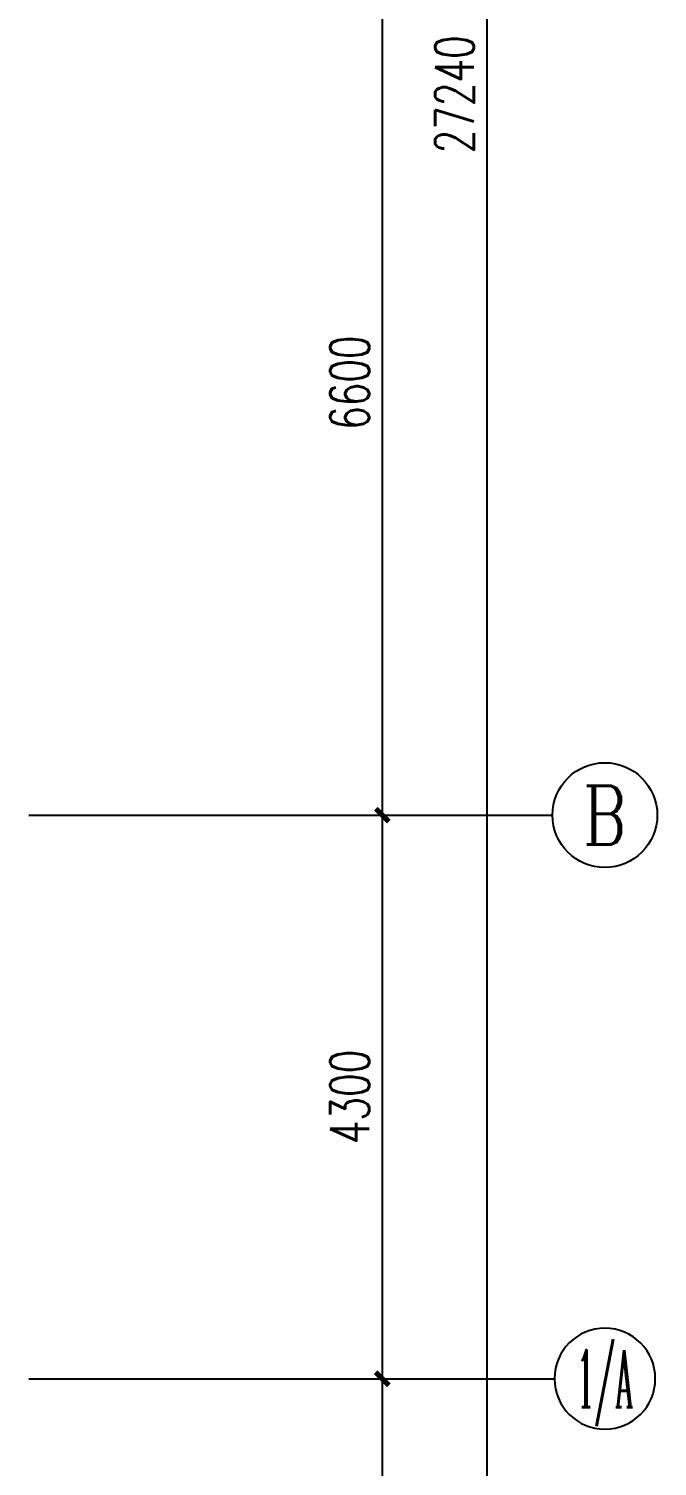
# Model space of a CAD drawing. Extents: x 343352 to 432452, y 769729 to 1078684.
# Drawn here: x 390101 to 394901, y 914230 to 925198 of the extents above; entities that cross this region are included whole.
import ezdxf
from ezdxf.enums import TextEntityAlignment as Align

# ---------------------------------------------------------------- set-up
doc = ezdxf.new("R2010")
doc.units = 0
doc.header["$LTSCALE"] = 1000
doc.header["$MEASUREMENT"] = 0
doc.layers.add('AXIS', color=3, linetype='Continuous')
doc.layers.add('AXIS_TEXT', color=7, linetype='Continuous')
doc.styles.add('_TCH_AXIS', font='COMPLEX', dxfattribs={"bigfont": 'GBCBIG'})
doc.styles.add('_TCH_DIM_T3', font='SIMPLEX', dxfattribs={"width": 0.705882, "bigfont": 'GBCBIG'})
doc.styles.add('COMPLEX', font='COMPLEX')
doc.dimstyles.new('_TCH_ARCH&&100', dxfattribs={"dimtxt": 297.5, "dimasz": 100, "dimexe": 250, "dimexo": 300, "dimgap": 100, "dimtad": 1, "dimdec": 0, "dimzin": 0, "dimdsep": 46, "dimtxsty": '_TCH_DIM_T3', "dimblk": 'ARCHTICK', "dimcen": 0.09, "dimclrt": 7, "dimazin": 2, "dimtfac": 1, "dimtdec": 0, "dimtix": 1, "dimtmove": 2, "dimatfit": 3, "dimfxl": 0, "dimtolj": 1, "dimtzin": 0, "dimarcsym": 0})

# ---------------------------------------------------------------- blocks, each defined once
blk = doc.blocks.new('_AXISO')
blk.add_circle((0, 0), 0.5)
at = {"layer": 'AXIS_TEXT', "style": 'COMPLEX', "width": 1.041667}
blk.add_attdef('A', text='', height=0.56, dxfattribs=at).set_placement((-0.25, -0.28), (0.25, -0.28), align=Align.FIT)
blk = doc.blocks.new('_ArchTick')
at = {"color": 0, "linetype": 'ByBlock', "const_width": 0.4}
blk.add_lwpolyline([(-0.5, -0.5), (0.5, 0.5)], dxfattribs=at)
blk = doc.blocks.new('*D179')
at = {"layer": 'AXIS', "color": 0, "lineweight": -2}
for p, q in [((390601, 914898), (393051, 914898)), ((392801, 911198), (392801, 914898)), ((390601, 911198), (393051, 911198))]:
    blk.add_line(p, q, dxfattribs=at)
at = {"layer": 'Defpoints', "color": 0}
for p in [(390301, 914898), (392801, 914898), (390301, 911198)]:
    blk.add_point(p, dxfattribs=at)
at = {"layer": 'AXIS', "color": 0, "lineweight": -2, "xscale": 100, "yscale": 100, "zscale": 100}
for p, rotation in [((392801, 914898), 90), ((392801, 911198), 270)]:
    blk.add_blockref('_ArchTick', p, dxfattribs=dict(at, rotation=rotation))
at = {"layer": 'AXIS', "color": 7, "insert": (392552, 913048), "char_height": 297.5, "attachment_point": 5, "rotation": 90, "style": '_TCH_DIM_T3'}
blk.add_mtext('\\A1;3700', dxfattribs=at)
blk = doc.blocks.new('*D180')
at = {"layer": 'AXIS', "color": 0, "lineweight": -2}
for p, q in [((390601, 919198), (393051, 919198)), ((392801, 914898), (392801, 919198)), ((390601, 914898), (393051, 914898))]:
    blk.add_line(p, q, dxfattribs=at)
at = {"layer": 'Defpoints', "color": 0}
for p in [(390301, 919198), (392801, 919198), (390301, 914898)]:
    blk.add_point(p, dxfattribs=at)
at = {"layer": 'AXIS', "color": 0, "lineweight": -2, "xscale": 100, "yscale": 100, "zscale": 100}
for p, rotation in [((392801, 919198), 90), ((392801, 914898), 270)]:
    blk.add_blockref('_ArchTick', p, dxfattribs=dict(at, rotation=rotation))
at = {"layer": 'AXIS', "color": 7, "insert": (392552, 917048), "char_height": 297.5, "attachment_point": 5, "rotation": 90, "style": '_TCH_DIM_T3'}
blk.add_mtext('\\A1;4300', dxfattribs=at)
blk = doc.blocks.new('*D181')
at = {"layer": 'AXIS', "color": 0, "lineweight": -2}
for p, q in [((390601, 925798), (393051, 925798)), ((392801, 919198), (392801, 925798)), ((390601, 919198), (393051, 919198))]:
    blk.add_line(p, q, dxfattribs=at)
at = {"layer": 'Defpoints', "color": 0}
for p in [(390301, 925798), (392801, 925798), (390301, 919198)]:
    blk.add_point(p, dxfattribs=at)
at = {"layer": 'AXIS', "color": 0, "lineweight": -2, "xscale": 100, "yscale": 100, "zscale": 100}
for p, rotation in [((392801, 925798), 90), ((392801, 919198), 270)]:
    blk.add_blockref('_ArchTick', p, dxfattribs=dict(at, rotation=rotation))
at = {"layer": 'AXIS', "color": 7, "insert": (392552, 922498), "char_height": 297.5, "attachment_point": 5, "rotation": 90, "style": '_TCH_DIM_T3'}
blk.add_mtext('\\A1;6600', dxfattribs=at)
blk = doc.blocks.new('*D185')
at = {"layer": 'AXIS', "color": 0, "lineweight": -2}
for p, q in [((390601, 938318), (393851, 938318)), ((393601, 911078), (393601, 938318)), ((390601, 911078), (393851, 911078))]:
    blk.add_line(p, q, dxfattribs=at)
at = {"layer": 'Defpoints', "color": 0}
for p in [(390301, 938318), (393601, 938318), (390301, 911078)]:
    blk.add_point(p, dxfattribs=at)
at = {"layer": 'AXIS', "color": 0, "lineweight": -2, "xscale": 100, "yscale": 100, "zscale": 100}
for p, rotation in [((393601, 938318), 90), ((393601, 911078), 270)]:
    blk.add_blockref('_ArchTick', p, dxfattribs=dict(at, rotation=rotation))
at = {"layer": 'AXIS', "color": 7, "insert": (393352, 924698), "char_height": 297.5, "attachment_point": 5, "rotation": 90, "style": '_TCH_DIM_T3'}
blk.add_mtext('\\A1;27240', dxfattribs=at)

msp = doc.modelspace()

# ---------------------------------------------------------------- linework, layer by layer
at = {"layer": 'AXIS'}
for p, q in [((390100.6, 919198.5), (394100.6, 919198.5)), ((390100.6, 914898.5), (394115.6, 914898.5))]:
    msp.add_line(p, q, dxfattribs=at)

# ---------------------------------------------------------------- block references
ref = msp.add_blockref('_AXISO', (394500.6, 919198.5), dxfattribs=dict(at, xscale=800, yscale=800, zscale=800))
ref.add_attrib('A', 'B', dxfattribs={"layer": 'AXIS_TEXT', "height": 448.3, "style": '_TCH_AXIS', "width": 0.924665}).set_placement((394332.8, 918974.3), (394668.4, 918974.3), align=Align.FIT)
ref = msp.add_blockref('_AXISO', (394500.6, 914898.5), dxfattribs=dict(at, xscale=-770.0000000000001, yscale=770.0000000000001, zscale=770.0000000000001))
ref.add_attrib('A', '1/A', dxfattribs={"layer": 'AXIS_TEXT', "height": 435.58, "style": '_TCH_AXIS', "width": 0.381818}).set_placement((394282.8, 914680.7), (394718.4, 914680.7), align=Align.FIT)

# ---------------------------------------------------------------- dimensions: what is measured, and where the dimension line sits
for p1, p2, distance, picture, middle in [((390300.6, 911078.5), (390300.6, 938318.5), -3300, '*D185', (393351.8, 924698.5)), ((390300.6, 919198.5), (390300.6, 925798.5), -2500, '*D181', (392551.8, 922498.5)), ((390300.6, 914898.5), (390300.6, 919198.5), -2500, '*D180', (392551.8, 917048.5)), ((390300.6, 911198.5), (390300.6, 914898.5), -2500, '*D179', (392551.8, 913048.5))]:
    dim = msp.add_aligned_dim(p1=p1, p2=p2, distance=distance, dimstyle='_TCH_ARCH&&100', dxfattribs=at)
    dim.commit()
    dim.dimension.update_dxf_attribs({"geometry": picture, "text_midpoint": middle})

doc.saveas('drawing.dxf')
